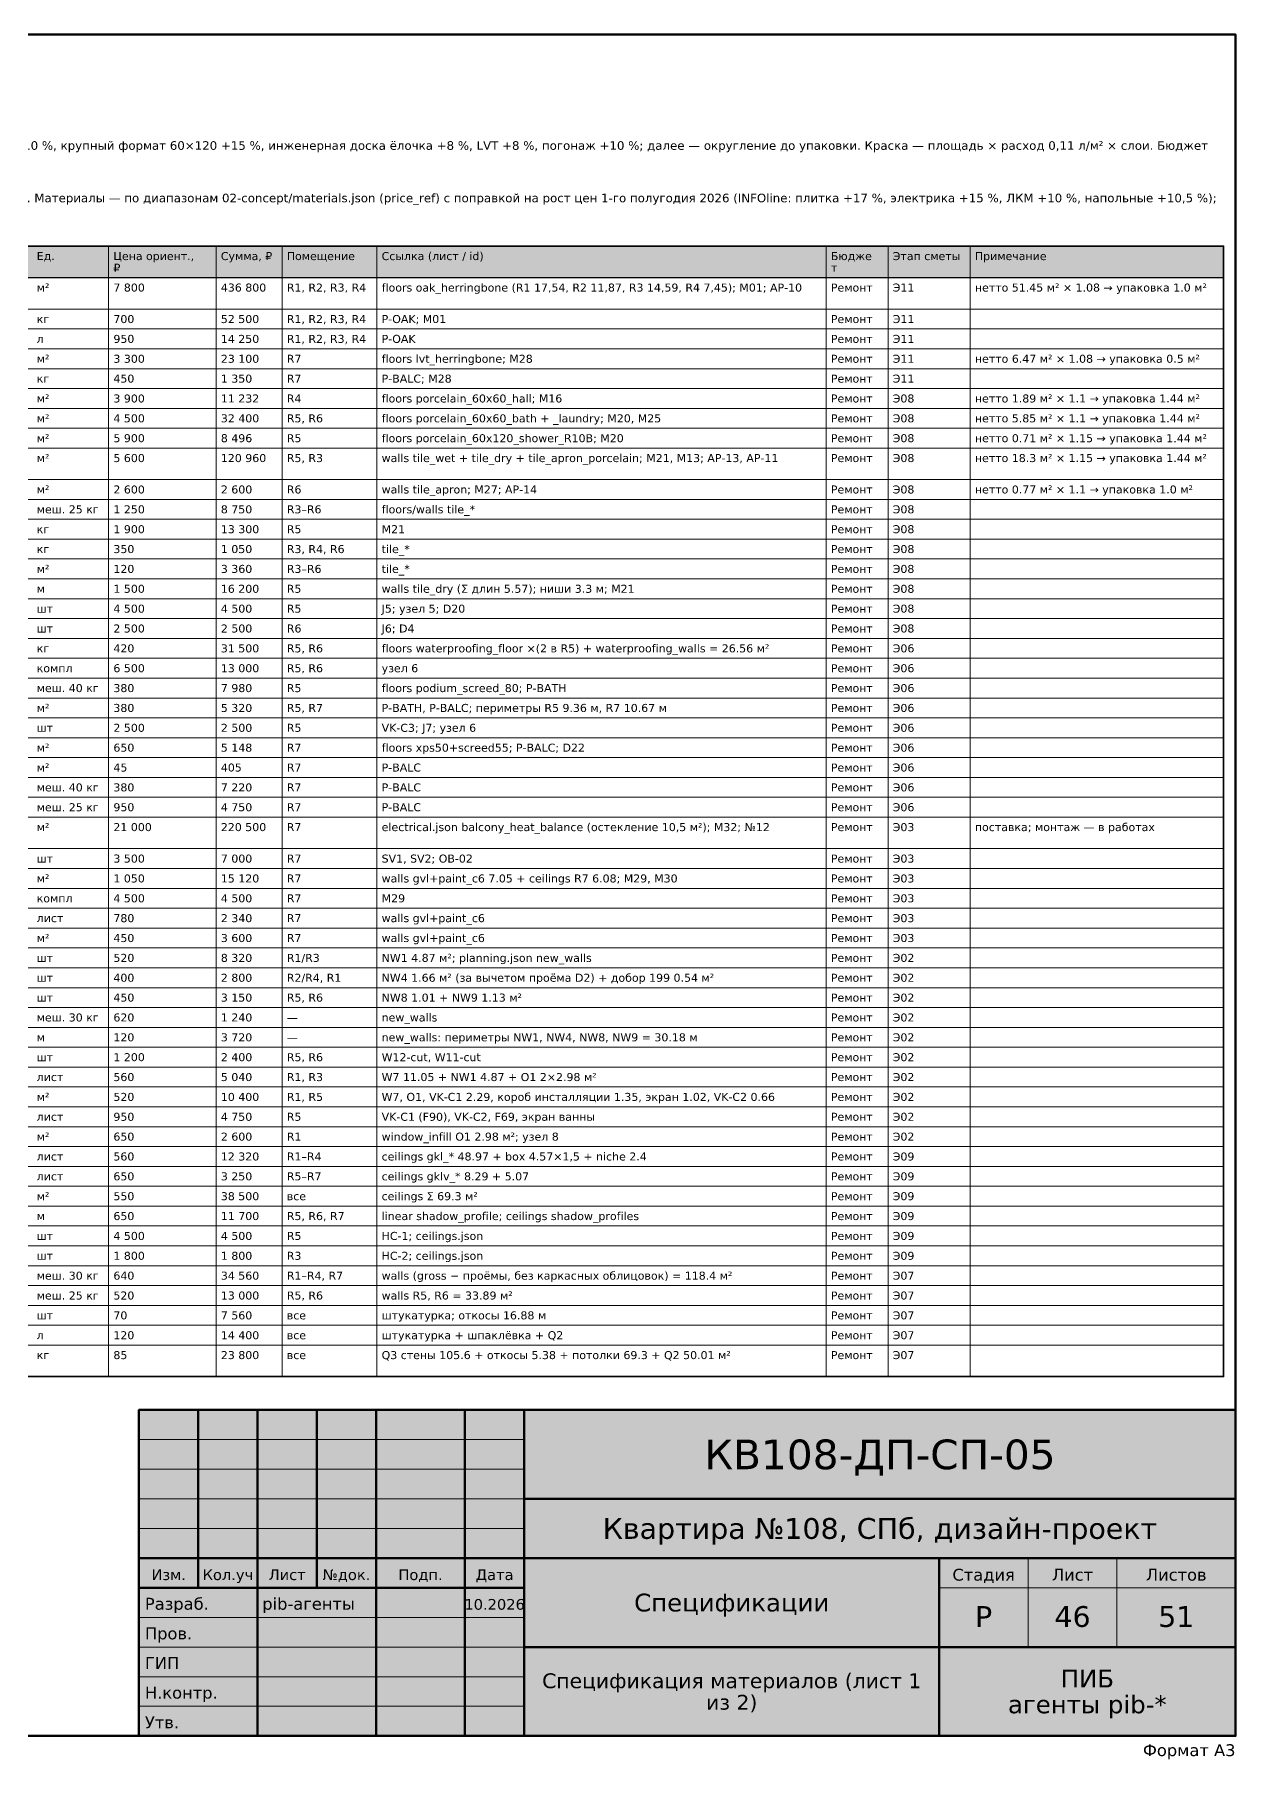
# Model space of a CAD drawing. Header units: millimetres. Extents: x 20 to 415, y 1 to 292.
# Drawn here: x 212.4 to 415, y 1 to 292 of the extents above; entities that cross this region are included whole.
import ezdxf
from ezdxf.enums import TextEntityAlignment as Align

# ---------------------------------------------------------------- set-up
doc = ezdxf.new("R2010")
doc.units = ezdxf.units.MM
doc.layers.add('FRAME', color=7, linetype='CONTINUOUS')
doc.layers.add('TEXT', color=7, linetype='CONTINUOUS')
doc.styles.add('GOST', font='DejaVuSans.ttf')

msp = doc.modelspace()

# ---------------------------------------------------------------- hatches: boundary and pattern name
at = {"layer": 'FRAME', "true_color": 0xffffff}
h = msp.add_hatch(color=7, dxfattribs=at)
h.dxf.hatch_style = 1
h.paths.add_polyline_path([(230, 5), (415, 5), (415, 60), (230, 60)])
at = {"layer": 'TEXT', "true_color": 0xe6e6e6}
h = msp.add_hatch(color=7, dxfattribs=at)
h.dxf.hatch_style = 1
h.paths.add_polyline_path([(22, 250.99), (413, 250.99), (413, 256.3), (22, 256.3)])

# ---------------------------------------------------------------- linework, layer by layer
at = {"layer": 'FRAME', "color": 7, "lineweight": 50}
for points in [[(20, 5), (415, 5), (415, 292), (20, 292)], [(230, 5), (415, 5), (415, 60), (230, 60)]]:
    msp.add_lwpolyline(points, close=True, dxfattribs=at)
for points in [[(240, 30), (240, 60)], [(250, 5), (250, 60)], [(260, 30), (260, 60)], [(270, 5), (270, 60)], [(285, 5), (285, 60)], [(295, 5), (295, 60)], [(295, 45), (415, 45)], [(230, 35), (295, 35)], [(295, 35), (415, 35)], [(365, 5), (365, 35)], [(230, 30), (295, 30)], [(295, 20), (415, 20)]]:
    msp.add_lwpolyline(points, dxfattribs=at)
at = {"layer": 'FRAME', "color": 7, "lineweight": 20}
for points in [[(230, 55), (295, 55)], [(230, 50), (295, 50)], [(230, 45), (295, 45)], [(230, 40), (295, 40)], [(380, 20), (380, 35)], [(395, 20), (395, 35)], [(365, 30), (415, 30)], [(230, 25), (295, 25)], [(230, 20), (295, 20)], [(230, 15), (295, 15)], [(230, 10), (295, 10)]]:
    msp.add_lwpolyline(points, dxfattribs=at)
at = {"layer": 'TEXT', "color": 7, "lineweight": 25}
msp.add_lwpolyline([(22, 250.99), (413, 250.99), (413, 256.3), (22, 256.3)], close=True, dxfattribs=at)
at = {"layer": 'TEXT', "color": 7, "lineweight": 35}
msp.add_lwpolyline([(22, 65.61), (413, 65.61), (413, 256.3), (22, 256.3)], close=True, dxfattribs=at)
at = {"layer": 'TEXT', "color": 7, "lineweight": 15}
for points in [[(224.88, 256.3), (224.88, 250.99)], [(243.01, 256.3), (243.01, 250.99)], [(254.14, 256.3), (254.14, 250.99)], [(270.14, 256.3), (270.14, 250.99)], [(345.93, 256.3), (345.93, 250.99)], [(356.37, 256.3), (356.37, 250.99)], [(370.23, 256.3), (370.23, 250.99)], [(413, 256.3), (413, 250.99)], [(224.88, 250.99), (224.88, 245.68)], [(243.01, 250.99), (243.01, 245.68)], [(254.14, 250.99), (254.14, 245.68)], [(270.14, 250.99), (270.14, 245.68)], [(345.93, 250.99), (345.93, 245.68)], [(356.37, 250.99), (356.37, 245.68)], [(370.23, 250.99), (370.23, 245.68)], [(413, 250.99), (413, 245.68)], [(224.88, 245.68), (224.88, 242.33)], [(243.01, 245.68), (243.01, 242.33)], [(254.14, 245.68), (254.14, 242.33)], [(270.14, 245.68), (270.14, 242.33)], [(345.93, 245.68), (345.93, 242.33)], [(356.37, 245.68), (356.37, 242.33)], [(370.23, 245.68), (370.23, 242.33)], [(413, 245.68), (413, 242.33)], [(224.88, 242.33), (224.88, 238.98)], [(243.01, 242.33), (243.01, 238.98)], [(254.14, 242.33), (254.14, 238.98)], [(270.14, 242.33), (270.14, 238.98)], [(345.93, 242.33), (345.93, 238.98)], [(356.37, 242.33), (356.37, 238.98)], [(370.23, 242.33), (370.23, 238.98)], [(413, 242.33), (413, 238.98)], [(224.88, 238.98), (224.88, 235.63)], [(243.01, 238.98), (243.01, 235.63)], [(254.14, 238.98), (254.14, 235.63)], [(270.14, 238.98), (270.14, 235.63)], [(345.93, 238.98), (345.93, 235.63)], [(356.37, 238.98), (356.37, 235.63)], [(370.23, 238.98), (370.23, 235.63)], [(413, 238.98), (413, 235.63)], [(224.88, 235.63), (224.88, 232.28)], [(243.01, 235.63), (243.01, 232.28)], [(254.14, 235.63), (254.14, 232.28)], [(270.14, 235.63), (270.14, 232.28)], [(345.93, 235.63), (345.93, 232.28)], [(356.37, 235.63), (356.37, 232.28)], [(370.23, 235.63), (370.23, 232.28)], [(413, 235.63), (413, 232.28)], [(224.88, 232.28), (224.88, 228.93)], [(243.01, 232.28), (243.01, 228.93)], [(254.14, 232.28), (254.14, 228.93)], [(270.14, 232.28), (270.14, 228.93)], [(345.93, 232.28), (345.93, 228.93)], [(356.37, 232.28), (356.37, 228.93)], [(370.23, 232.28), (370.23, 228.93)], [(413, 232.28), (413, 228.93)], [(224.88, 228.93), (224.88, 225.58)], [(243.01, 228.93), (243.01, 225.58)], [(254.14, 228.93), (254.14, 225.58)], [(270.14, 228.93), (270.14, 225.58)], [(345.93, 228.93), (345.93, 225.58)], [(356.37, 228.93), (356.37, 225.58)], [(370.23, 228.93), (370.23, 225.58)], [(413, 228.93), (413, 225.58)], [(224.88, 225.58), (224.88, 222.23)], [(243.01, 225.58), (243.01, 222.23)], [(254.14, 225.58), (254.14, 222.23)], [(270.14, 225.58), (270.14, 222.23)], [(345.93, 225.58), (345.93, 222.23)], [(356.37, 225.58), (356.37, 222.23)], [(370.23, 225.58), (370.23, 222.23)], [(413, 225.58), (413, 222.23)], [(224.88, 222.23), (224.88, 216.93)], [(243.01, 222.23), (243.01, 216.93)], [(254.14, 222.23), (254.14, 216.93)], [(270.14, 222.23), (270.14, 216.93)], [(345.93, 222.23), (345.93, 216.93)], [(356.37, 222.23), (356.37, 216.93)], [(370.23, 222.23), (370.23, 216.93)], [(413, 222.23), (413, 216.93)], [(224.88, 216.93), (224.88, 213.58)], [(243.01, 216.93), (243.01, 213.58)], [(254.14, 216.93), (254.14, 213.58)], [(270.14, 216.93), (270.14, 213.58)], [(345.93, 216.93), (345.93, 213.58)], [(356.37, 216.93), (356.37, 213.58)], [(370.23, 216.93), (370.23, 213.58)], [(413, 216.93), (413, 213.58)], [(224.88, 213.58), (224.88, 210.23)], [(243.01, 213.58), (243.01, 210.23)], [(254.14, 213.58), (254.14, 210.23)], [(270.14, 213.58), (270.14, 210.23)], [(345.93, 213.58), (345.93, 210.23)], [(356.37, 213.58), (356.37, 210.23)], [(370.23, 213.58), (370.23, 210.23)], [(413, 213.58), (413, 210.23)], [(224.88, 210.23), (224.88, 206.88)], [(243.01, 210.23), (243.01, 206.88)], [(254.14, 210.23), (254.14, 206.88)], [(270.14, 210.23), (270.14, 206.88)], [(345.93, 210.23), (345.93, 206.88)], [(356.37, 210.23), (356.37, 206.88)], [(370.23, 210.23), (370.23, 206.88)], [(413, 210.23), (413, 206.88)], [(224.88, 206.88), (224.88, 203.53)], [(243.01, 206.88), (243.01, 203.53)], [(254.14, 206.88), (254.14, 203.53)], [(270.14, 206.88), (270.14, 203.53)], [(345.93, 206.88), (345.93, 203.53)], [(356.37, 206.88), (356.37, 203.53)], [(370.23, 206.88), (370.23, 203.53)], [(413, 206.88), (413, 203.53)], [(224.88, 203.53), (224.88, 200.18)], [(243.01, 203.53), (243.01, 200.18)], [(254.14, 203.53), (254.14, 200.18)], [(270.14, 203.53), (270.14, 200.18)], [(345.93, 203.53), (345.93, 200.18)], [(356.37, 203.53), (356.37, 200.18)], [(370.23, 203.53), (370.23, 200.18)], [(413, 203.53), (413, 200.18)], [(224.88, 200.18), (224.88, 196.83)], [(243.01, 200.18), (243.01, 196.83)], [(254.14, 200.18), (254.14, 196.83)], [(270.14, 200.18), (270.14, 196.83)], [(345.93, 200.18), (345.93, 196.83)], [(356.37, 200.18), (356.37, 196.83)], [(370.23, 200.18), (370.23, 196.83)], [(413, 200.18), (413, 196.83)], [(224.88, 196.83), (224.88, 193.48)], [(243.01, 196.83), (243.01, 193.48)], [(254.14, 196.83), (254.14, 193.48)], [(270.14, 196.83), (270.14, 193.48)], [(345.93, 196.83), (345.93, 193.48)], [(356.37, 196.83), (356.37, 193.48)], [(370.23, 196.83), (370.23, 193.48)], [(413, 196.83), (413, 193.48)], [(224.88, 193.48), (224.88, 190.13)], [(243.01, 193.48), (243.01, 190.13)], [(254.14, 193.48), (254.14, 190.13)], [(270.14, 193.48), (270.14, 190.13)], [(345.93, 193.48), (345.93, 190.13)], [(356.37, 193.48), (356.37, 190.13)], [(370.23, 193.48), (370.23, 190.13)], [(413, 193.48), (413, 190.13)], [(224.88, 190.13), (224.88, 186.78)], [(243.01, 190.13), (243.01, 186.78)], [(254.14, 190.13), (254.14, 186.78)], [(270.14, 190.13), (270.14, 186.78)], [(345.93, 190.13), (345.93, 186.78)], [(356.37, 190.13), (356.37, 186.78)], [(370.23, 190.13), (370.23, 186.78)], [(413, 190.13), (413, 186.78)], [(224.88, 186.78), (224.88, 183.43)], [(243.01, 186.78), (243.01, 183.43)], [(254.14, 186.78), (254.14, 183.43)], [(270.14, 186.78), (270.14, 183.43)], [(345.93, 186.78), (345.93, 183.43)], [(356.37, 186.78), (356.37, 183.43)], [(370.23, 186.78), (370.23, 183.43)], [(413, 186.78), (413, 183.43)], [(224.88, 183.43), (224.88, 180.08)], [(243.01, 183.43), (243.01, 180.08)], [(254.14, 183.43), (254.14, 180.08)], [(270.14, 183.43), (270.14, 180.08)], [(345.93, 183.43), (345.93, 180.08)], [(356.37, 183.43), (356.37, 180.08)], [(370.23, 183.43), (370.23, 180.08)], [(413, 183.43), (413, 180.08)], [(224.88, 180.08), (224.88, 176.73)], [(243.01, 180.08), (243.01, 176.73)], [(254.14, 180.08), (254.14, 176.73)], [(270.14, 180.08), (270.14, 176.73)], [(345.93, 180.08), (345.93, 176.73)], [(356.37, 180.08), (356.37, 176.73)], [(370.23, 180.08), (370.23, 176.73)], [(413, 180.08), (413, 176.73)], [(224.88, 176.73), (224.88, 173.38)], [(243.01, 176.73), (243.01, 173.38)], [(254.14, 176.73), (254.14, 173.38)], [(270.14, 176.73), (270.14, 173.38)], [(345.93, 176.73), (345.93, 173.38)], [(356.37, 176.73), (356.37, 173.38)], [(370.23, 176.73), (370.23, 173.38)], [(413, 176.73), (413, 173.38)], [(224.88, 173.38), (224.88, 170.03)], [(243.01, 173.38), (243.01, 170.03)], [(254.14, 173.38), (254.14, 170.03)], [(270.14, 173.38), (270.14, 170.03)], [(345.93, 173.38), (345.93, 170.03)], [(356.37, 173.38), (356.37, 170.03)], [(370.23, 173.38), (370.23, 170.03)], [(413, 173.38), (413, 170.03)], [(224.88, 170.03), (224.88, 166.68)], [(243.01, 170.03), (243.01, 166.68)], [(254.14, 170.03), (254.14, 166.68)], [(270.14, 170.03), (270.14, 166.68)], [(345.93, 170.03), (345.93, 166.68)], [(356.37, 170.03), (356.37, 166.68)], [(370.23, 170.03), (370.23, 166.68)], [(413, 170.03), (413, 166.68)], [(224.88, 166.68), (224.88, 163.33)], [(243.01, 166.68), (243.01, 163.33)], [(254.14, 166.68), (254.14, 163.33)], [(270.14, 166.68), (270.14, 163.33)], [(345.93, 166.68), (345.93, 163.33)], [(356.37, 166.68), (356.37, 163.33)], [(370.23, 166.68), (370.23, 163.33)], [(413, 166.68), (413, 163.33)], [(224.88, 163.33), (224.88, 159.98)], [(243.01, 163.33), (243.01, 159.98)], [(254.14, 163.33), (254.14, 159.98)], [(270.14, 163.33), (270.14, 159.98)], [(345.93, 163.33), (345.93, 159.98)], [(356.37, 163.33), (356.37, 159.98)], [(370.23, 163.33), (370.23, 159.98)], [(413, 163.33), (413, 159.98)], [(224.88, 159.98), (224.88, 154.67)], [(243.01, 159.98), (243.01, 154.67)], [(254.14, 159.98), (254.14, 154.67)], [(270.14, 159.98), (270.14, 154.67)], [(345.93, 159.98), (345.93, 154.67)], [(356.37, 159.98), (356.37, 154.67)], [(370.23, 159.98), (370.23, 154.67)], [(413, 159.98), (413, 154.67)], [(224.88, 154.67), (224.88, 151.32)], [(243.01, 154.67), (243.01, 151.32)], [(254.14, 154.67), (254.14, 151.32)], [(270.14, 154.67), (270.14, 151.32)], [(345.93, 154.67), (345.93, 151.32)], [(356.37, 154.67), (356.37, 151.32)], [(370.23, 154.67), (370.23, 151.32)], [(413, 154.67), (413, 151.32)], [(224.88, 151.32), (224.88, 147.97)], [(243.01, 151.32), (243.01, 147.97)], [(254.14, 151.32), (254.14, 147.97)], [(270.14, 151.32), (270.14, 147.97)], [(345.93, 151.32), (345.93, 147.97)], [(356.37, 151.32), (356.37, 147.97)], [(370.23, 151.32), (370.23, 147.97)], [(413, 151.32), (413, 147.97)], [(224.88, 147.97), (224.88, 144.62)], [(243.01, 147.97), (243.01, 144.62)], [(254.14, 147.97), (254.14, 144.62)], [(270.14, 147.97), (270.14, 144.62)], [(345.93, 147.97), (345.93, 144.62)], [(356.37, 147.97), (356.37, 144.62)], [(370.23, 147.97), (370.23, 144.62)], [(413, 147.97), (413, 144.62)], [(224.88, 144.62), (224.88, 141.27)], [(243.01, 144.62), (243.01, 141.27)], [(254.14, 144.62), (254.14, 141.27)], [(270.14, 144.62), (270.14, 141.27)], [(345.93, 144.62), (345.93, 141.27)], [(356.37, 144.62), (356.37, 141.27)], [(370.23, 144.62), (370.23, 141.27)], [(413, 144.62), (413, 141.27)], [(224.88, 141.27), (224.88, 137.92)], [(243.01, 141.27), (243.01, 137.92)], [(254.14, 141.27), (254.14, 137.92)], [(270.14, 141.27), (270.14, 137.92)], [(345.93, 141.27), (345.93, 137.92)], [(356.37, 141.27), (356.37, 137.92)], [(370.23, 141.27), (370.23, 137.92)], [(413, 141.27), (413, 137.92)], [(224.88, 137.92), (224.88, 134.57)], [(243.01, 137.92), (243.01, 134.57)], [(254.14, 137.92), (254.14, 134.57)], [(270.14, 137.92), (270.14, 134.57)], [(345.93, 137.92), (345.93, 134.57)], [(356.37, 137.92), (356.37, 134.57)], [(370.23, 137.92), (370.23, 134.57)], [(413, 137.92), (413, 134.57)], [(224.88, 134.57), (224.88, 131.22)], [(243.01, 134.57), (243.01, 131.22)], [(254.14, 134.57), (254.14, 131.22)], [(270.14, 134.57), (270.14, 131.22)], [(345.93, 134.57), (345.93, 131.22)], [(356.37, 134.57), (356.37, 131.22)], [(370.23, 134.57), (370.23, 131.22)], [(413, 134.57), (413, 131.22)], [(224.88, 131.22), (224.88, 127.87)], [(243.01, 131.22), (243.01, 127.87)], [(254.14, 131.22), (254.14, 127.87)], [(270.14, 131.22), (270.14, 127.87)], [(345.93, 131.22), (345.93, 127.87)], [(356.37, 131.22), (356.37, 127.87)], [(370.23, 131.22), (370.23, 127.87)], [(413, 131.22), (413, 127.87)], [(224.88, 127.87), (224.88, 124.52)], [(243.01, 127.87), (243.01, 124.52)], [(254.14, 127.87), (254.14, 124.52)], [(270.14, 127.87), (270.14, 124.52)], [(345.93, 127.87), (345.93, 124.52)], [(356.37, 127.87), (356.37, 124.52)], [(370.23, 127.87), (370.23, 124.52)], [(413, 127.87), (413, 124.52)], [(224.88, 124.52), (224.88, 121.17)], [(243.01, 124.52), (243.01, 121.17)], [(254.14, 124.52), (254.14, 121.17)], [(270.14, 124.52), (270.14, 121.17)], [(345.93, 124.52), (345.93, 121.17)], [(356.37, 124.52), (356.37, 121.17)], [(370.23, 124.52), (370.23, 121.17)], [(413, 124.52), (413, 121.17)], [(224.88, 121.17), (224.88, 117.82)], [(243.01, 121.17), (243.01, 117.82)], [(254.14, 121.17), (254.14, 117.82)], [(270.14, 121.17), (270.14, 117.82)], [(345.93, 121.17), (345.93, 117.82)], [(356.37, 121.17), (356.37, 117.82)], [(370.23, 121.17), (370.23, 117.82)], [(413, 121.17), (413, 117.82)], [(224.88, 117.82), (224.88, 114.47)], [(243.01, 117.82), (243.01, 114.47)], [(254.14, 117.82), (254.14, 114.47)], [(270.14, 117.82), (270.14, 114.47)], [(345.93, 117.82), (345.93, 114.47)], [(356.37, 117.82), (356.37, 114.47)], [(370.23, 117.82), (370.23, 114.47)], [(413, 117.82), (413, 114.47)], [(224.88, 114.47), (224.88, 111.12)], [(243.01, 114.47), (243.01, 111.12)], [(254.14, 114.47), (254.14, 111.12)], [(270.14, 114.47), (270.14, 111.12)], [(345.93, 114.47), (345.93, 111.12)], [(356.37, 114.47), (356.37, 111.12)], [(370.23, 114.47), (370.23, 111.12)], [(413, 114.47), (413, 111.12)], [(224.88, 111.12), (224.88, 107.77)], [(243.01, 111.12), (243.01, 107.77)], [(254.14, 111.12), (254.14, 107.77)], [(270.14, 111.12), (270.14, 107.77)], [(345.93, 111.12), (345.93, 107.77)], [(356.37, 111.12), (356.37, 107.77)], [(370.23, 111.12), (370.23, 107.77)], [(413, 111.12), (413, 107.77)], [(224.88, 107.77), (224.88, 104.42)], [(243.01, 107.77), (243.01, 104.42)], [(254.14, 107.77), (254.14, 104.42)], [(270.14, 107.77), (270.14, 104.42)], [(345.93, 107.77), (345.93, 104.42)], [(356.37, 107.77), (356.37, 104.42)], [(370.23, 107.77), (370.23, 104.42)], [(413, 107.77), (413, 104.42)], [(224.88, 104.42), (224.88, 101.07)], [(243.01, 104.42), (243.01, 101.07)], [(254.14, 104.42), (254.14, 101.07)], [(270.14, 104.42), (270.14, 101.07)], [(345.93, 104.42), (345.93, 101.07)], [(356.37, 104.42), (356.37, 101.07)], [(370.23, 104.42), (370.23, 101.07)], [(413, 104.42), (413, 101.07)], [(224.88, 101.07), (224.88, 97.72)], [(243.01, 101.07), (243.01, 97.72)], [(254.14, 101.07), (254.14, 97.72)], [(270.14, 101.07), (270.14, 97.72)], [(345.93, 101.07), (345.93, 97.72)], [(356.37, 101.07), (356.37, 97.72)], [(370.23, 101.07), (370.23, 97.72)], [(413, 101.07), (413, 97.72)], [(224.88, 97.72), (224.88, 94.37)], [(243.01, 97.72), (243.01, 94.37)], [(254.14, 97.72), (254.14, 94.37)], [(270.14, 97.72), (270.14, 94.37)], [(345.93, 97.72), (345.93, 94.37)], [(356.37, 97.72), (356.37, 94.37)], [(370.23, 97.72), (370.23, 94.37)], [(413, 97.72), (413, 94.37)], [(224.88, 94.37), (224.88, 91.02)], [(243.01, 94.37), (243.01, 91.02)], [(254.14, 94.37), (254.14, 91.02)], [(270.14, 94.37), (270.14, 91.02)], [(345.93, 94.37), (345.93, 91.02)], [(356.37, 94.37), (356.37, 91.02)], [(370.23, 94.37), (370.23, 91.02)], [(413, 94.37), (413, 91.02)], [(224.88, 91.02), (224.88, 87.67)], [(243.01, 91.02), (243.01, 87.67)], [(254.14, 91.02), (254.14, 87.67)], [(270.14, 91.02), (270.14, 87.67)], [(345.93, 91.02), (345.93, 87.67)], [(356.37, 91.02), (356.37, 87.67)], [(370.23, 91.02), (370.23, 87.67)], [(413, 91.02), (413, 87.67)], [(224.88, 87.67), (224.88, 84.32)], [(243.01, 87.67), (243.01, 84.32)], [(254.14, 87.67), (254.14, 84.32)], [(270.14, 87.67), (270.14, 84.32)], [(345.93, 87.67), (345.93, 84.32)], [(356.37, 87.67), (356.37, 84.32)], [(370.23, 87.67), (370.23, 84.32)], [(413, 87.67), (413, 84.32)], [(224.88, 84.32), (224.88, 80.97)], [(243.01, 84.32), (243.01, 80.97)], [(254.14, 84.32), (254.14, 80.97)], [(270.14, 84.32), (270.14, 80.97)], [(345.93, 84.32), (345.93, 80.97)], [(356.37, 84.32), (356.37, 80.97)], [(370.23, 84.32), (370.23, 80.97)], [(413, 84.32), (413, 80.97)], [(224.88, 80.97), (224.88, 77.62)], [(243.01, 80.97), (243.01, 77.62)], [(254.14, 80.97), (254.14, 77.62)], [(270.14, 80.97), (270.14, 77.62)], [(345.93, 80.97), (345.93, 77.62)], [(356.37, 80.97), (356.37, 77.62)], [(370.23, 80.97), (370.23, 77.62)], [(413, 80.97), (413, 77.62)], [(224.88, 77.62), (224.88, 74.27)], [(243.01, 77.62), (243.01, 74.27)], [(254.14, 77.62), (254.14, 74.27)], [(270.14, 77.62), (270.14, 74.27)], [(345.93, 77.62), (345.93, 74.27)], [(356.37, 77.62), (356.37, 74.27)], [(370.23, 77.62), (370.23, 74.27)], [(413, 77.62), (413, 74.27)], [(224.88, 74.27), (224.88, 70.92)], [(243.01, 74.27), (243.01, 70.92)], [(254.14, 74.27), (254.14, 70.92)], [(270.14, 74.27), (270.14, 70.92)], [(345.93, 74.27), (345.93, 70.92)], [(356.37, 74.27), (356.37, 70.92)], [(370.23, 74.27), (370.23, 70.92)], [(413, 74.27), (413, 70.92)], [(224.88, 70.92), (224.88, 65.61)], [(243.01, 70.92), (243.01, 65.61)], [(254.14, 70.92), (254.14, 65.61)], [(270.14, 70.92), (270.14, 65.61)], [(345.93, 70.92), (345.93, 65.61)], [(356.37, 70.92), (356.37, 65.61)], [(370.23, 70.92), (370.23, 65.61)], [(413, 70.92), (413, 65.61)]]:
    msp.add_lwpolyline(points, dxfattribs=at)
for points in [[(22, 245.68), (413, 245.68), (413, 250.99), (22, 250.99)], [(22, 242.33), (413, 242.33), (413, 245.68), (22, 245.68)], [(22, 238.98), (413, 238.98), (413, 242.33), (22, 242.33)], [(22, 235.63), (413, 235.63), (413, 238.98), (22, 238.98)], [(22, 232.28), (413, 232.28), (413, 235.63), (22, 235.63)], [(22, 228.93), (413, 228.93), (413, 232.28), (22, 232.28)], [(22, 225.58), (413, 225.58), (413, 228.93), (22, 228.93)], [(22, 222.23), (413, 222.23), (413, 225.58), (22, 225.58)], [(22, 216.93), (413, 216.93), (413, 222.23), (22, 222.23)], [(22, 213.58), (413, 213.58), (413, 216.93), (22, 216.93)], [(22, 210.23), (413, 210.23), (413, 213.58), (22, 213.58)], [(22, 206.88), (413, 206.88), (413, 210.23), (22, 210.23)], [(22, 203.53), (413, 203.53), (413, 206.88), (22, 206.88)], [(22, 200.18), (413, 200.18), (413, 203.53), (22, 203.53)], [(22, 196.83), (413, 196.83), (413, 200.18), (22, 200.18)], [(22, 193.48), (413, 193.48), (413, 196.83), (22, 196.83)], [(22, 190.13), (413, 190.13), (413, 193.48), (22, 193.48)], [(22, 186.78), (413, 186.78), (413, 190.13), (22, 190.13)], [(22, 183.43), (413, 183.43), (413, 186.78), (22, 186.78)], [(22, 180.08), (413, 180.08), (413, 183.43), (22, 183.43)], [(22, 176.73), (413, 176.73), (413, 180.08), (22, 180.08)], [(22, 173.38), (413, 173.38), (413, 176.73), (22, 176.73)], [(22, 170.03), (413, 170.03), (413, 173.38), (22, 173.38)], [(22, 166.68), (413, 166.68), (413, 170.03), (22, 170.03)], [(22, 163.33), (413, 163.33), (413, 166.68), (22, 166.68)], [(22, 159.98), (413, 159.98), (413, 163.33), (22, 163.33)], [(22, 154.67), (413, 154.67), (413, 159.98), (22, 159.98)], [(22, 151.32), (413, 151.32), (413, 154.67), (22, 154.67)], [(22, 147.97), (413, 147.97), (413, 151.32), (22, 151.32)], [(22, 144.62), (413, 144.62), (413, 147.97), (22, 147.97)], [(22, 141.27), (413, 141.27), (413, 144.62), (22, 144.62)], [(22, 137.92), (413, 137.92), (413, 141.27), (22, 141.27)], [(22, 134.57), (413, 134.57), (413, 137.92), (22, 137.92)], [(22, 131.22), (413, 131.22), (413, 134.57), (22, 134.57)], [(22, 127.87), (413, 127.87), (413, 131.22), (22, 131.22)], [(22, 124.52), (413, 124.52), (413, 127.87), (22, 127.87)], [(22, 121.17), (413, 121.17), (413, 124.52), (22, 124.52)], [(22, 117.82), (413, 117.82), (413, 121.17), (22, 121.17)], [(22, 114.47), (413, 114.47), (413, 117.82), (22, 117.82)], [(22, 111.12), (413, 111.12), (413, 114.47), (22, 114.47)], [(22, 107.77), (413, 107.77), (413, 111.12), (22, 111.12)], [(22, 104.42), (413, 104.42), (413, 107.77), (22, 107.77)], [(22, 101.07), (413, 101.07), (413, 104.42), (22, 104.42)], [(22, 97.72), (413, 97.72), (413, 101.07), (22, 101.07)], [(22, 94.37), (413, 94.37), (413, 97.72), (22, 97.72)], [(22, 91.02), (413, 91.02), (413, 94.37), (22, 94.37)], [(22, 87.67), (413, 87.67), (413, 91.02), (22, 91.02)], [(22, 84.32), (413, 84.32), (413, 87.67), (22, 87.67)], [(22, 80.97), (413, 80.97), (413, 84.32), (22, 84.32)], [(22, 77.62), (413, 77.62), (413, 80.97), (22, 80.97)], [(22, 74.27), (413, 74.27), (413, 77.62), (22, 77.62)], [(22, 70.92), (413, 70.92), (413, 74.27), (22, 74.27)], [(22, 65.61), (413, 65.61), (413, 70.92), (22, 70.92)]]:
    msp.add_lwpolyline(points, close=True, dxfattribs=at)

# ---------------------------------------------------------------- texts
at = {"layer": 'FRAME', "color": 7, "style": 'GOST'}
for s, height, p in [('КВ108-ДП-СП-05', 5, (355, 50)), ('Квартира №108, СПб, дизайн-проект', 3.5, (355, 38.25)), ('Изм.', 1.8, (235, 31.3)), ('Кол.уч', 1.8, (245, 31.3)), ('Лист', 1.8, (255, 31.3)), ('№док.', 1.8, (265, 31.3)), ('Подп.', 1.8, (277.5, 31.3)), ('Дата', 1.8, (290, 31.3)), ('Стадия', 2, (372.5, 31.2)), ('Лист', 2, (387.5, 31.2)), ('Листов', 2, (405, 31.2)), ('10.2026', 1.8, (290, 26.3)), ('Спецификации', 3, (330, 26)), ('Р', 3.5, (372.5, 23.4)), ('46', 3.5, (387.5, 23.4)), ('51', 3.5, (405, 23.4)), ('Спецификация материалов (лист 1', 2.5, (330, 13.06)), ('ПИБ', 3, (390, 13.18)), ('из 2)', 2.5, (330, 9.44)), ('агенты pib-*', 3, (390, 8.83))]:
    msp.add_text(s, height=height, dxfattribs=at).set_placement(p, align=Align.CENTER)
for s, p in [('Разраб.', (231, 26.3)), ('pib-агенты', (250.8, 26.3)), ('Пров.', (231, 21.3)), ('ГИП', (231, 16.3)), ('Н.контр.', (231, 11.3)), ('Утв.', (231, 6.3))]:
    msp.add_text(s, height=2, dxfattribs=at).set_placement(p)
msp.add_text('Формат A3', height=2, dxfattribs=at).set_placement((415, 1.6), align=Align.RIGHT)
at = {"layer": 'TEXT', "color": 7, "style": 'GOST'}
for s, height, p in [('Источник: 04-specs/finish-quantities.json (объёмы нетто), floors.json (пироги), ceilings.json, planning.json (перегородки), materials.json. Запасы: керамогранит 60×60 и «кабанчик» +10 %, крупный формат 60×120 +15 %, инженерная доска ёлочка +8 %, LVT +8 %, погонаж +10 %; далее — округление до упаковки. Краска — площадь × расход 0,11 л/м² × слои. Бюджет', 1.45, (22, 272.55)), ('Цены — ориентировочные для Санкт-Петербурга на 10.2026 (средний сегмент, розница/подрядчики), не являются офертой и подлежат проверке у поставщиков перед закупкой. Материалы — по диапазонам 02-concept/materials.json (price_ref) с поправкой на рост цен 1-го полугодия 2026 (INFOline: плитка +17 %, электрика +15 %, ЛКМ +10 %, напольные +10,5 %);', 1.45, (22, 263.7)), ('Ед.', 1.35, (212.74, 253.95)), ('₽', 1.35, (225.68, 251.99)), ('Цена ориент.,', 1.35, (225.68, 253.95)), ('Сумма, ₽', 1.35, (243.81, 253.95)), ('Помещение', 1.35, (254.94, 253.95)), ('Ссылка (лист / id)', 1.35, (270.94, 253.95)), ('Бюдже', 1.35, (346.73, 253.95)), ('Этап сметы', 1.35, (357.17, 253.95)), ('Примечание', 1.35, (371.03, 253.95)), ('т', 1.35, (346.73, 251.99)), ('м²', 1.35, (212.74, 248.64)), ('7 800', 1.35, (225.68, 248.64)), ('436 800', 1.35, (243.81, 248.64)), ('R1, R2, R3, R4', 1.35, (254.94, 248.64)), ('floors oak_herringbone (R1 17,54, R2 11,87, R3 14,59, R4 7,45); M01; АР-10', 1.35, (270.94, 248.64)), ('Ремонт', 1.35, (346.73, 248.64)), ('Э11', 1.35, (357.17, 248.64)), ('нетто 51.45 м² × 1.08 → упаковка 1.0 м²', 1.35, (371.03, 248.64)), ('700', 1.35, (225.68, 243.33)), ('52 500', 1.35, (243.81, 243.33)), ('R1, R2, R3, R4', 1.35, (254.94, 243.33)), ('P-OAK; M01', 1.35, (270.94, 243.33)), ('Ремонт', 1.35, (346.73, 243.33)), ('Э11', 1.35, (357.17, 243.33)), ('кг', 1.35, (212.74, 243.33)), ('л', 1.35, (212.74, 239.98)), ('950', 1.35, (225.68, 239.98)), ('14 250', 1.35, (243.81, 239.98)), ('R1, R2, R3, R4', 1.35, (254.94, 239.98)), ('P-OAK', 1.35, (270.94, 239.98)), ('Ремонт', 1.35, (346.73, 239.98)), ('Э11', 1.35, (357.17, 239.98)), ('м²', 1.35, (212.74, 236.63)), ('3 300', 1.35, (225.68, 236.63)), ('23 100', 1.35, (243.81, 236.63)), ('R7', 1.35, (254.94, 236.63)), ('floors lvt_herringbone; M28', 1.35, (270.94, 236.63)), ('Ремонт', 1.35, (346.73, 236.63)), ('Э11', 1.35, (357.17, 236.63)), ('нетто 6.47 м² × 1.08 → упаковка 0.5 м²', 1.35, (371.03, 236.63)), ('кг', 1.35, (212.74, 233.28)), ('450', 1.35, (225.68, 233.28)), ('1 350', 1.35, (243.81, 233.28)), ('R7', 1.35, (254.94, 233.28)), ('P-BALC; M28', 1.35, (270.94, 233.28)), ('Ремонт', 1.35, (346.73, 233.28)), ('Э11', 1.35, (357.17, 233.28)), ('м²', 1.35, (212.74, 229.93)), ('3 900', 1.35, (225.68, 229.93)), ('11 232', 1.35, (243.81, 229.93)), ('R4', 1.35, (254.94, 229.93)), ('floors porcelain_60x60_hall; M16', 1.35, (270.94, 229.93)), ('Ремонт', 1.35, (346.73, 229.93)), ('Э08', 1.35, (357.17, 229.93)), ('нетто 1.89 м² × 1.1 → упаковка 1.44 м²', 1.35, (371.03, 229.93)), ('м²', 1.35, (212.74, 226.58)), ('4 500', 1.35, (225.68, 226.58)), ('32 400', 1.35, (243.81, 226.58)), ('R5, R6', 1.35, (254.94, 226.58)), ('floors porcelain_60x60_bath + _laundry; M20, M25', 1.35, (270.94, 226.58)), ('Ремонт', 1.35, (346.73, 226.58)), ('Э08', 1.35, (357.17, 226.58)), ('нетто 5.85 м² × 1.1 → упаковка 1.44 м²', 1.35, (371.03, 226.58)), ('м²', 1.35, (212.74, 223.23)), ('5 900', 1.35, (225.68, 223.23)), ('8 496', 1.35, (243.81, 223.23)), ('R5', 1.35, (254.94, 223.23)), ('floors porcelain_60x120_shower_R10B; M20', 1.35, (270.94, 223.23)), ('Ремонт', 1.35, (346.73, 223.23)), ('Э08', 1.35, (357.17, 223.23)), ('нетто 0.71 м² × 1.15 → упаковка 1.44 м²', 1.35, (371.03, 223.23)), ('м²', 1.35, (212.74, 219.88)), ('5 600', 1.35, (225.68, 219.88)), ('120 960', 1.35, (243.81, 219.88)), ('R5, R3', 1.35, (254.94, 219.88)), ('walls tile_wet + tile_dry + tile_apron_porcelain; M21, M13; АР-13, АР-11', 1.35, (270.94, 219.88)), ('Ремонт', 1.35, (346.73, 219.88)), ('Э08', 1.35, (357.17, 219.88)), ('нетто 18.3 м² × 1.15 → упаковка 1.44 м²', 1.35, (371.03, 219.88)), ('м²', 1.35, (212.74, 214.58)), ('2 600', 1.35, (225.68, 214.58)), ('2 600', 1.35, (243.81, 214.58)), ('R6', 1.35, (254.94, 214.58)), ('walls tile_apron; M27; АР-14', 1.35, (270.94, 214.58)), ('Ремонт', 1.35, (346.73, 214.58)), ('Э08', 1.35, (357.17, 214.58)), ('нетто 0.77 м² × 1.1 → упаковка 1.0 м²', 1.35, (371.03, 214.58)), ('меш. 25 кг', 1.35, (212.74, 211.23)), ('1 250', 1.35, (225.68, 211.23)), ('8 750', 1.35, (243.81, 211.23)), ('R3–R6', 1.35, (254.94, 211.23)), ('floors/walls tile_*', 1.35, (270.94, 211.23)), ('Ремонт', 1.35, (346.73, 211.23)), ('Э08', 1.35, (357.17, 211.23)), ('кг', 1.35, (212.74, 207.88)), ('1 900', 1.35, (225.68, 207.88)), ('13 300', 1.35, (243.81, 207.88)), ('R5', 1.35, (254.94, 207.88)), ('M21', 1.35, (270.94, 207.88)), ('Ремонт', 1.35, (346.73, 207.88)), ('Э08', 1.35, (357.17, 207.88)), ('кг', 1.35, (212.74, 204.53)), ('350', 1.35, (225.68, 204.53)), ('1 050', 1.35, (243.81, 204.53)), ('R3, R4, R6', 1.35, (254.94, 204.53)), ('tile_*', 1.35, (270.94, 204.53)), ('Ремонт', 1.35, (346.73, 204.53)), ('Э08', 1.35, (357.17, 204.53)), ('м²', 1.35, (212.74, 201.18)), ('120', 1.35, (225.68, 201.18)), ('3 360', 1.35, (243.81, 201.18)), ('R3–R6', 1.35, (254.94, 201.18)), ('tile_*', 1.35, (270.94, 201.18)), ('Ремонт', 1.35, (346.73, 201.18)), ('Э08', 1.35, (357.17, 201.18)), ('м', 1.35, (212.74, 197.83)), ('1 500', 1.35, (225.68, 197.83)), ('16 200', 1.35, (243.81, 197.83)), ('R5', 1.35, (254.94, 197.83)), ('walls tile_dry (Σ длин 5.57); ниши 3.3 м; M21', 1.35, (270.94, 197.83)), ('Ремонт', 1.35, (346.73, 197.83)), ('Э08', 1.35, (357.17, 197.83)), ('шт', 1.35, (212.74, 194.48)), ('4 500', 1.35, (225.68, 194.48)), ('4 500', 1.35, (243.81, 194.48)), ('R5', 1.35, (254.94, 194.48)), ('J5; узел 5; D20', 1.35, (270.94, 194.48)), ('Ремонт', 1.35, (346.73, 194.48)), ('Э08', 1.35, (357.17, 194.48)), ('шт', 1.35, (212.74, 191.13)), ('2 500', 1.35, (225.68, 191.13)), ('2 500', 1.35, (243.81, 191.13)), ('R6', 1.35, (254.94, 191.13)), ('J6; D4', 1.35, (270.94, 191.13)), ('Ремонт', 1.35, (346.73, 191.13)), ('Э08', 1.35, (357.17, 191.13)), ('420', 1.35, (225.68, 187.78)), ('31 500', 1.35, (243.81, 187.78)), ('R5, R6', 1.35, (254.94, 187.78)), ('floors waterproofing_floor ×(2 в R5) + waterproofing_walls = 26.56 м²', 1.35, (270.94, 187.78)), ('Э06', 1.35, (357.17, 187.78)), ('кг', 1.35, (212.74, 187.78)), ('Ремонт', 1.35, (346.73, 187.78)), ('компл', 1.35, (212.74, 184.43)), ('6 500', 1.35, (225.68, 184.43)), ('13 000', 1.35, (243.81, 184.43)), ('R5, R6', 1.35, (254.94, 184.43)), ('узел 6', 1.35, (270.94, 184.43)), ('Ремонт', 1.35, (346.73, 184.43)), ('Э06', 1.35, (357.17, 184.43)), ('меш. 40 кг', 1.35, (212.74, 181.08)), ('380', 1.35, (225.68, 181.08)), ('7 980', 1.35, (243.81, 181.08)), ('R5', 1.35, (254.94, 181.08)), ('floors podium_screed_80; P-BATH', 1.35, (270.94, 181.08)), ('Ремонт', 1.35, (346.73, 181.08)), ('Э06', 1.35, (357.17, 181.08)), ('м²', 1.35, (212.74, 177.73)), ('380', 1.35, (225.68, 177.73)), ('5 320', 1.35, (243.81, 177.73)), ('R5, R7', 1.35, (254.94, 177.73)), ('P-BATH, P-BALC; периметры R5 9.36 м, R7 10.67 м', 1.35, (270.94, 177.73)), ('Ремонт', 1.35, (346.73, 177.73)), ('Э06', 1.35, (357.17, 177.73)), ('шт', 1.35, (212.74, 174.38)), ('2 500', 1.35, (225.68, 174.38)), ('2 500', 1.35, (243.81, 174.38)), ('R5', 1.35, (254.94, 174.38)), ('VK-C3; J7; узел 6', 1.35, (270.94, 174.38)), ('Ремонт', 1.35, (346.73, 174.38)), ('Э06', 1.35, (357.17, 174.38)), ('м²', 1.35, (212.74, 171.03)), ('650', 1.35, (225.68, 171.03)), ('5 148', 1.35, (243.81, 171.03)), ('R7', 1.35, (254.94, 171.03)), ('floors xps50+screed55; P-BALC; D22', 1.35, (270.94, 171.03)), ('Ремонт', 1.35, (346.73, 171.03)), ('Э06', 1.35, (357.17, 171.03)), ('м²', 1.35, (212.74, 167.68)), ('45', 1.35, (225.68, 167.68)), ('405', 1.35, (243.81, 167.68)), ('R7', 1.35, (254.94, 167.68)), ('P-BALC', 1.35, (270.94, 167.68)), ('Ремонт', 1.35, (346.73, 167.68)), ('Э06', 1.35, (357.17, 167.68)), ('меш. 40 кг', 1.35, (212.74, 164.33)), ('380', 1.35, (225.68, 164.33)), ('7 220', 1.35, (243.81, 164.33)), ('R7', 1.35, (254.94, 164.33)), ('P-BALC', 1.35, (270.94, 164.33)), ('Ремонт', 1.35, (346.73, 164.33)), ('Э06', 1.35, (357.17, 164.33)), ('меш. 25 кг', 1.35, (212.74, 160.98)), ('950', 1.35, (225.68, 160.98)), ('4 750', 1.35, (243.81, 160.98)), ('R7', 1.35, (254.94, 160.98)), ('P-BALC', 1.35, (270.94, 160.98)), ('Ремонт', 1.35, (346.73, 160.98)), ('Э06', 1.35, (357.17, 160.98)), ('м²', 1.35, (212.74, 157.63)), ('21 000', 1.35, (225.68, 157.63)), ('220 500', 1.35, (243.81, 157.63)), ('R7', 1.35, (254.94, 157.63)), ('electrical.json balcony_heat_balance (остекление 10,5 м²); M32; №12', 1.35, (270.94, 157.63)), ('Ремонт', 1.35, (346.73, 157.63)), ('Э03', 1.35, (357.17, 157.63)), ('поставка; монтаж — в работах', 1.35, (371.03, 157.63)), ('шт', 1.35, (212.74, 152.32)), ('3 500', 1.35, (225.68, 152.32)), ('7 000', 1.35, (243.81, 152.32)), ('R7', 1.35, (254.94, 152.32)), ('SV1, SV2; ОВ-02', 1.35, (270.94, 152.32)), ('Ремонт', 1.35, (346.73, 152.32)), ('Э03', 1.35, (357.17, 152.32)), ('м²', 1.35, (212.74, 148.97)), ('1 050', 1.35, (225.68, 148.97)), ('15 120', 1.35, (243.81, 148.97)), ('R7', 1.35, (254.94, 148.97)), ('walls gvl+paint_c6 7.05 + ceilings R7 6.08; M29, M30', 1.35, (270.94, 148.97)), ('Ремонт', 1.35, (346.73, 148.97)), ('Э03', 1.35, (357.17, 148.97)), ('компл', 1.35, (212.74, 145.62)), ('4 500', 1.35, (225.68, 145.62)), ('4 500', 1.35, (243.81, 145.62)), ('R7', 1.35, (254.94, 145.62)), ('M29', 1.35, (270.94, 145.62)), ('Ремонт', 1.35, (346.73, 145.62)), ('Э03', 1.35, (357.17, 145.62)), ('лист', 1.35, (212.74, 142.27)), ('780', 1.35, (225.68, 142.27)), ('2 340', 1.35, (243.81, 142.27)), ('R7', 1.35, (254.94, 142.27)), ('walls gvl+paint_c6', 1.35, (270.94, 142.27)), ('Ремонт', 1.35, (346.73, 142.27)), ('Э03', 1.35, (357.17, 142.27)), ('м²', 1.35, (212.74, 138.92)), ('450', 1.35, (225.68, 138.92)), ('3 600', 1.35, (243.81, 138.92)), ('R7', 1.35, (254.94, 138.92)), ('walls gvl+paint_c6', 1.35, (270.94, 138.92)), ('Ремонт', 1.35, (346.73, 138.92)), ('Э03', 1.35, (357.17, 138.92)), ('520', 1.35, (225.68, 135.57)), ('8 320', 1.35, (243.81, 135.57)), ('R1/R3', 1.35, (254.94, 135.57)), ('NW1 4.87 м²; planning.json new_walls', 1.35, (270.94, 135.57)), ('Ремонт', 1.35, (346.73, 135.57)), ('Э02', 1.35, (357.17, 135.57)), ('шт', 1.35, (212.74, 135.57)), ('шт', 1.35, (212.74, 132.22)), ('400', 1.35, (225.68, 132.22)), ('2 800', 1.35, (243.81, 132.22)), ('R2/R4, R1', 1.35, (254.94, 132.22)), ('NW4 1.66 м² (за вычетом проёма D2) + добор 199 0.54 м²', 1.35, (270.94, 132.22)), ('Ремонт', 1.35, (346.73, 132.22)), ('Э02', 1.35, (357.17, 132.22)), ('шт', 1.35, (212.74, 128.87)), ('450', 1.35, (225.68, 128.87)), ('3 150', 1.35, (243.81, 128.87)), ('R5, R6', 1.35, (254.94, 128.87)), ('NW8 1.01 + NW9 1.13 м²', 1.35, (270.94, 128.87)), ('Ремонт', 1.35, (346.73, 128.87)), ('Э02', 1.35, (357.17, 128.87)), ('меш. 30 кг', 1.35, (212.74, 125.52)), ('620', 1.35, (225.68, 125.52)), ('1 240', 1.35, (243.81, 125.52)), ('—', 1.35, (254.94, 125.52)), ('new_walls', 1.35, (270.94, 125.52)), ('Ремонт', 1.35, (346.73, 125.52)), ('Э02', 1.35, (357.17, 125.52)), ('м', 1.35, (212.74, 122.17)), ('120', 1.35, (225.68, 122.17)), ('3 720', 1.35, (243.81, 122.17)), ('—', 1.35, (254.94, 122.17)), ('new_walls: периметры NW1, NW4, NW8, NW9 = 30.18 м', 1.35, (270.94, 122.17)), ('Ремонт', 1.35, (346.73, 122.17)), ('Э02', 1.35, (357.17, 122.17)), ('шт', 1.35, (212.74, 118.82)), ('1 200', 1.35, (225.68, 118.82)), ('2 400', 1.35, (243.81, 118.82)), ('R5, R6', 1.35, (254.94, 118.82)), ('W12-cut, W11-cut', 1.35, (270.94, 118.82)), ('Ремонт', 1.35, (346.73, 118.82)), ('Э02', 1.35, (357.17, 118.82)), ('лист', 1.35, (212.74, 115.47)), ('560', 1.35, (225.68, 115.47)), ('5 040', 1.35, (243.81, 115.47)), ('R1, R3', 1.35, (254.94, 115.47)), ('W7 11.05 + NW1 4.87 + O1 2×2.98 м²', 1.35, (270.94, 115.47)), ('Ремонт', 1.35, (346.73, 115.47)), ('Э02', 1.35, (357.17, 115.47)), ('м²', 1.35, (212.74, 112.12)), ('520', 1.35, (225.68, 112.12)), ('10 400', 1.35, (243.81, 112.12)), ('W7, O1, VK-C1 2.29, короб инсталляции 1.35, экран 1.02, VK-C2 0.66', 1.35, (270.94, 112.12)), ('Э02', 1.35, (357.17, 112.12)), ('R1, R5', 1.35, (254.94, 112.12)), ('Ремонт', 1.35, (346.73, 112.12)), ('лист', 1.35, (212.74, 108.77)), ('950', 1.35, (225.68, 108.77)), ('4 750', 1.35, (243.81, 108.77)), ('R5', 1.35, (254.94, 108.77)), ('VK-C1 (F90), VK-C2, F69, экран ванны', 1.35, (270.94, 108.77)), ('Ремонт', 1.35, (346.73, 108.77)), ('Э02', 1.35, (357.17, 108.77)), ('м²', 1.35, (212.74, 105.42)), ('650', 1.35, (225.68, 105.42)), ('2 600', 1.35, (243.81, 105.42)), ('R1', 1.35, (254.94, 105.42)), ('window_infill O1 2.98 м²; узел 8', 1.35, (270.94, 105.42)), ('Ремонт', 1.35, (346.73, 105.42)), ('Э02', 1.35, (357.17, 105.42)), ('лист', 1.35, (212.74, 102.07)), ('560', 1.35, (225.68, 102.07)), ('12 320', 1.35, (243.81, 102.07)), ('R1–R4', 1.35, (254.94, 102.07)), ('ceilings gkl_* 48.97 + box 4.57×1,5 + niche 2.4', 1.35, (270.94, 102.07)), ('Ремонт', 1.35, (346.73, 102.07)), ('Э09', 1.35, (357.17, 102.07)), ('лист', 1.35, (212.74, 98.72)), ('650', 1.35, (225.68, 98.72)), ('3 250', 1.35, (243.81, 98.72)), ('R5–R7', 1.35, (254.94, 98.72)), ('ceilings gklv_* 8.29 + 5.07', 1.35, (270.94, 98.72)), ('Ремонт', 1.35, (346.73, 98.72)), ('Э09', 1.35, (357.17, 98.72)), ('м²', 1.35, (212.74, 95.37)), ('550', 1.35, (225.68, 95.37)), ('38 500', 1.35, (243.81, 95.37)), ('все', 1.35, (254.94, 95.37)), ('ceilings Σ 69.3 м²', 1.35, (270.94, 95.37)), ('Ремонт', 1.35, (346.73, 95.37)), ('Э09', 1.35, (357.17, 95.37)), ('650', 1.35, (225.68, 92.02)), ('11 700', 1.35, (243.81, 92.02)), ('R5, R6, R7', 1.35, (254.94, 92.02)), ('linear shadow_profile; ceilings shadow_profiles', 1.35, (270.94, 92.02)), ('Ремонт', 1.35, (346.73, 92.02)), ('Э09', 1.35, (357.17, 92.02)), ('м', 1.35, (212.74, 92.02)), ('шт', 1.35, (212.74, 88.67)), ('4 500', 1.35, (225.68, 88.67)), ('4 500', 1.35, (243.81, 88.67)), ('R5', 1.35, (254.94, 88.67)), ('HC-1; ceilings.json', 1.35, (270.94, 88.67)), ('Ремонт', 1.35, (346.73, 88.67)), ('Э09', 1.35, (357.17, 88.67)), ('шт', 1.35, (212.74, 85.32)), ('1 800', 1.35, (225.68, 85.32)), ('1 800', 1.35, (243.81, 85.32)), ('R3', 1.35, (254.94, 85.32)), ('HC-2; ceilings.json', 1.35, (270.94, 85.32)), ('Ремонт', 1.35, (346.73, 85.32)), ('Э09', 1.35, (357.17, 85.32)), ('меш. 30 кг', 1.35, (212.74, 81.97)), ('640', 1.35, (225.68, 81.97)), ('34 560', 1.35, (243.81, 81.97)), ('R1–R4, R7', 1.35, (254.94, 81.97)), ('walls (gross − проёмы, без каркасных облицовок) = 118.4 м²', 1.35, (270.94, 81.97)), ('Ремонт', 1.35, (346.73, 81.97)), ('Э07', 1.35, (357.17, 81.97)), ('меш. 25 кг', 1.35, (212.74, 78.62)), ('520', 1.35, (225.68, 78.62)), ('13 000', 1.35, (243.81, 78.62)), ('R5, R6', 1.35, (254.94, 78.62)), ('walls R5, R6 = 33.89 м²', 1.35, (270.94, 78.62)), ('Ремонт', 1.35, (346.73, 78.62)), ('Э07', 1.35, (357.17, 78.62)), ('шт', 1.35, (212.74, 75.27)), ('70', 1.35, (225.68, 75.27)), ('7 560', 1.35, (243.81, 75.27)), ('все', 1.35, (254.94, 75.27)), ('штукатурка; откосы 16.88 м', 1.35, (270.94, 75.27)), ('Ремонт', 1.35, (346.73, 75.27)), ('Э07', 1.35, (357.17, 75.27)), ('л', 1.35, (212.74, 71.92)), ('120', 1.35, (225.68, 71.92)), ('14 400', 1.35, (243.81, 71.92)), ('все', 1.35, (254.94, 71.92)), ('штукатурка + шпаклёвка + Q2', 1.35, (270.94, 71.92)), ('Ремонт', 1.35, (346.73, 71.92)), ('Э07', 1.35, (357.17, 71.92)), ('85', 1.35, (225.68, 68.57)), ('23 800', 1.35, (243.81, 68.57)), ('Q3 стены 105.6 + откосы 5.38 + потолки 69.3 + Q2 50.01 м²', 1.35, (270.94, 68.57)), ('Ремонт', 1.35, (346.73, 68.57)), ('Э07', 1.35, (357.17, 68.57)), ('кг', 1.35, (212.74, 68.57)), ('все', 1.35, (254.94, 68.57))]:
    msp.add_text(s, height=height, dxfattribs=at).set_placement(p)

doc.saveas('drawing.dxf')
